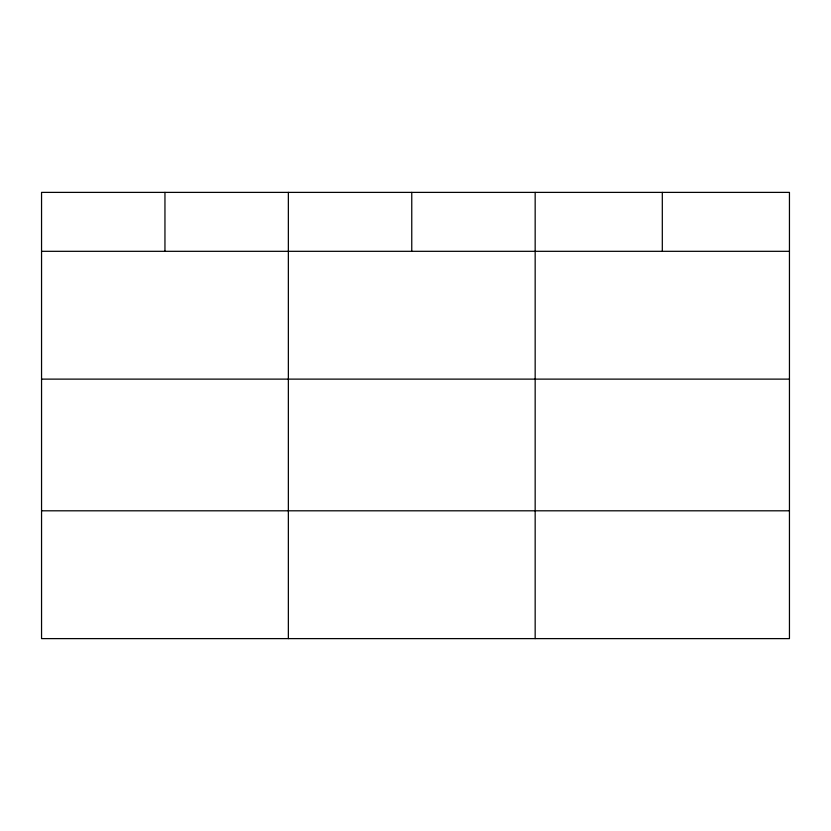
<?xml version="1.0" encoding="UTF-8"?>
<svg xmlns="http://www.w3.org/2000/svg" width="831" height="831" viewBox="0 0 831 831"><rect width="100%" height="100%" fill="white"/><g stroke="black" fill="none" stroke-linecap="round" stroke-linejoin="round"><path stroke-width="1.25" d="M789.45 379.123L789.45 192.387L41.55 192.387L41.55 638.613L789.45 638.613L789.45 379.123L41.55 379.123M41.55 251.315L789.45 251.315M41.55 510.805L789.45 510.805M662.307 192.387L662.307 251.315M535.164 192.387L535.164 638.613M411.76 192.387L411.76 251.315M288.357 192.387L288.357 638.613M164.954 192.387L164.954 251.315"/></g></svg>
